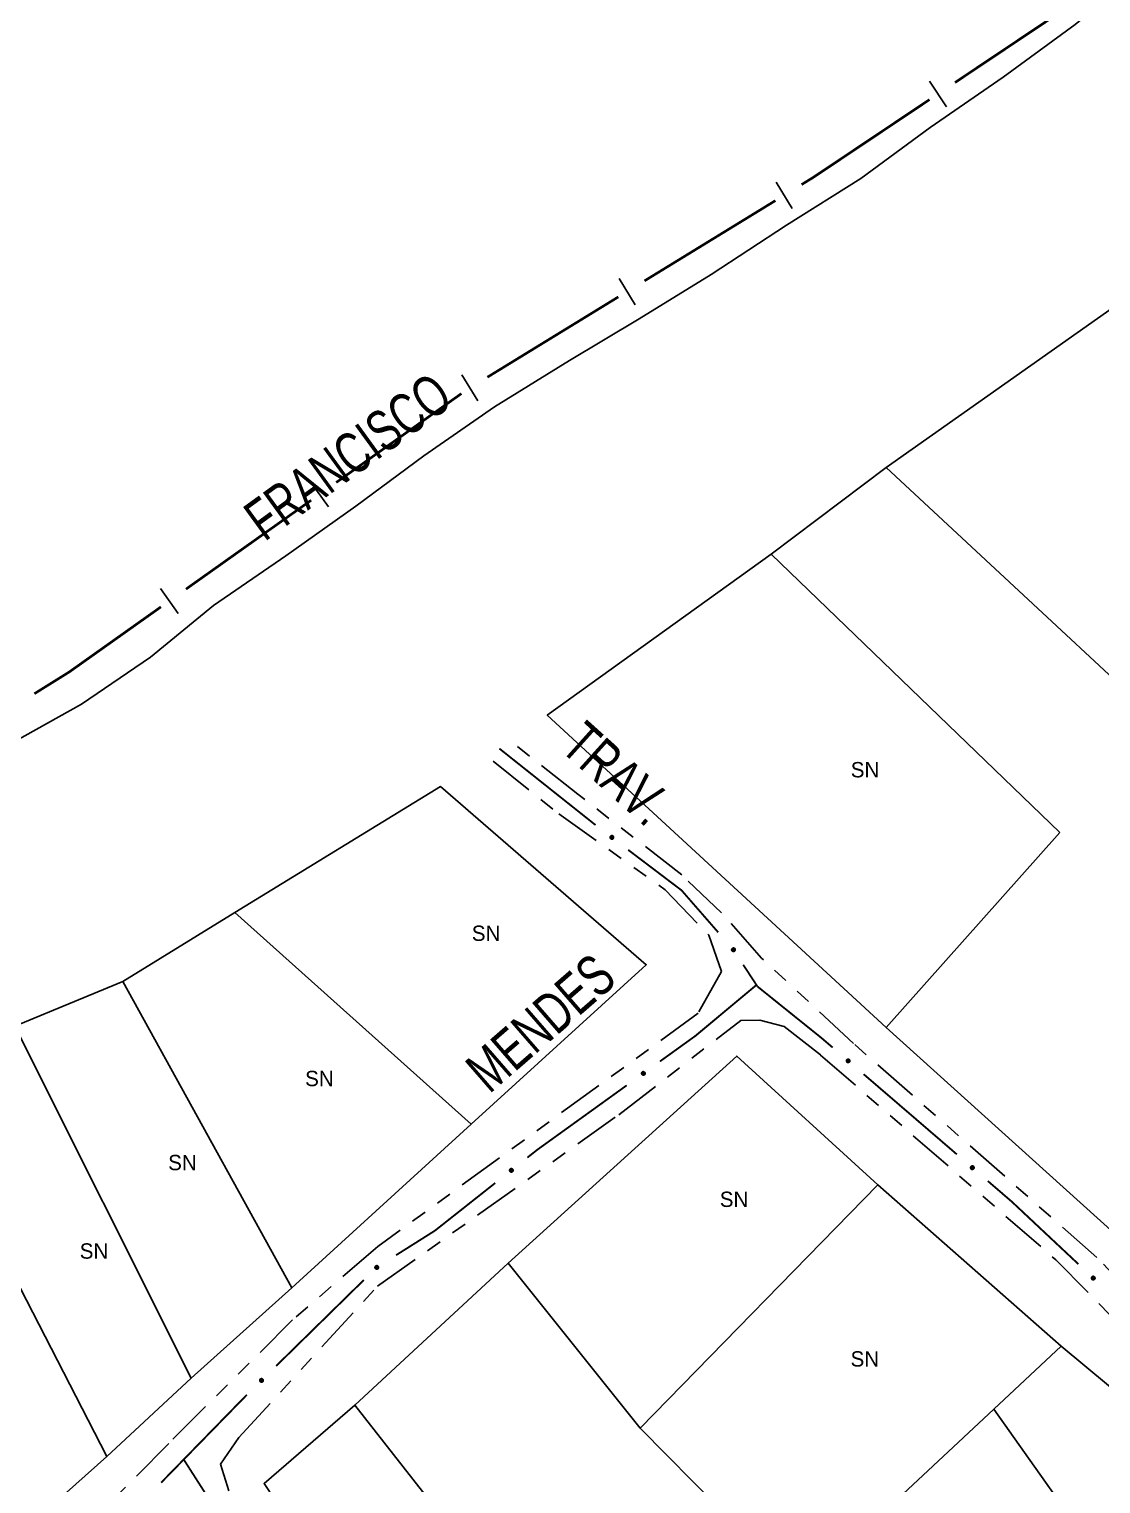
# Model space of a CAD drawing. Extents: x 207981 to 210201, y 4876477 to 4878908.
# Drawn here: x 208621.5 to 208726.3, y 4877740.6 to 4877882.7 of the extents above; entities that cross this region are included whole.
import ezdxf
from ezdxf.enums import TextEntityAlignment as Align

# ---------------------------------------------------------------- set-up
doc = ezdxf.new("R2010")
doc.units = 0
doc.header["$LTSCALE"] = 1.5
doc.header["$MEASUREMENT"] = 0
doc.linetypes.add('TRACO_25', pattern=[8, 3, -1, 1, -1, 1, -1])
for name, color, linetype in [('CD_MALHA_LOTES', 7, 'CONTINUOUS'), ('HD-CURSO-PERENE', 170, 'CONTINUOUS'), ('HD-TXT-PRAIA', 7, 'CONTINUOUS'), ('LM-LIM-SETORES-BAIRROS', 250, 'CONTINUOUS'), ('RU-QUADRA', 210, 'CONTINUOUS'), ('SV-EIXO-RUA-N-PAV', 6, 'CONTINUOUS'), ('SV-RUA-NAO-PAV', 7, 'CONTINUOUS'), ('SV-TXT-RUA-N-PAV', 7, 'CONTINUOUS'), ('Th_NmrPort', 1, 'CONTINUOUS')]:
    doc.layers.add(name, color=color, linetype=linetype)
doc.styles.add('ARIAL', font='ARIAL.SHX')

msp = doc.modelspace()

# ---------------------------------------------------------------- linework, layer by layer
at = {"layer": 'CD_MALHA_LOTES', "linetype": 'Continuous', "flags": 128}
for points in [[(208705.3, 4877839.89), (208728.46, 4877856.23)], [(208694.06, 4877831.42), (208705.3, 4877839.89)], [(208742.78, 4877805.04), (208705.3, 4877839.89)], [(208672.17, 4877815.68), (208694.06, 4877831.42)], [(208722.24, 4877804.22), (208694.06, 4877831.42)], [(208705.3, 4877785.18), (208672.17, 4877815.68)], [(208641.66, 4877796.42), (208661.75, 4877808.71)], [(208661.75, 4877808.71), (208681.84, 4877791.32)], [(208705.3, 4877785.18), (208722.24, 4877804.22)], [(208630.72, 4877789.67), (208641.66, 4877796.42)], [(208664.75, 4877775.73), (208641.66, 4877796.42)], [(208681.84, 4877791.32), (208664.75, 4877775.73)], [(208620.15, 4877785.33), (208630.72, 4877789.67)], [(208647.21, 4877759.77), (208630.72, 4877789.67)], [(208637.39, 4877750.92), (208620.15, 4877785.33)], [(208727.56, 4877765.09), (208705.3, 4877785.18)], [(208668.35, 4877762.17), (208690.68, 4877782.4)], [(208690.68, 4877782.4), (208704.48, 4877769.81)], [(208629.15, 4877743.28), (208611.61, 4877777.31)], [(208664.75, 4877775.73), (208647.21, 4877759.77)], [(208681.24, 4877746.05), (208704.48, 4877769.81)], [(208704.48, 4877769.81), (208722.39, 4877754.07)], [(208653.36, 4877748.3), (208668.35, 4877762.17)], [(208681.24, 4877746.05), (208668.35, 4877762.17)], [(208647.21, 4877759.77), (208637.39, 4877750.92)], [(208715.79, 4877747.92), (208722.39, 4877754.07)], [(208722.39, 4877754.07), (208731.83, 4877746.2), (208755.52, 4877719.97)], [(208637.39, 4877750.92), (208629.15, 4877743.28)], [(208644.51, 4877740.65), (208653.36, 4877748.3)], [(208679.59, 4877714.87), (208653.36, 4877748.3)], [(208703.95, 4877736.83), (208715.79, 4877747.92)], [(208741.43, 4877711.72), (208715.79, 4877747.92)], [(208696.83, 4877730.31), (208681.24, 4877746.05)], [(208629.15, 4877743.28), (208600.96, 4877718.17)], [(208667.9, 4877705.2), (208644.51, 4877740.65)]]:
    msp.add_lwpolyline(points, dxfattribs=at)
at = {"layer": 'HD-CURSO-PERENE', "linetype": 'Continuous'}
msp.add_polyline3d([(208620.029935, 4877813.036649, 2.237028), (208626.662627, 4877816.755329, 2.237028), (208633.414476, 4877821.350762, 2.237028), (208639.562537, 4877826.393158, 2.237028), (208646.638059, 4877831.240807, 2.237028), (208653.488315, 4877836.087122, 2.237028), (208660.112621, 4877841.032219, 2.237028), (208667.01345, 4877845.803744, 2.237028), (208674.341491, 4877850.327499, 2.237028), (208681.146993, 4877854.397621, 2.237028), (208688.201079, 4877858.719515, 2.237028), (208695.552096, 4877863.543766, 2.237028), (208702.804706, 4877868.117134, 2.237028), (208709.579018, 4877873.088149, 2.237028), (208716.729286, 4877877.986301, 2.237028), (208723.752695, 4877883.134001, 2.237028), (208730.000019, 4877888.302134, 2.237028), (208736.097508, 4877893.419321, 2.237028), (208741.872009, 4877898.184175, 2.237028), (208748.279777, 4877901.851463, 2.237028), (208755.412545, 4877905.648194, 2.237028), (208758.758221, 4877907.492362, 2.237028)], dxfattribs=at)
at = {"layer": 'LM-LIM-SETORES-BAIRROS', "const_width": 0.25}
for points in [[(208712.008562, 4877877.474311), (208721.981618, 4877884.148003)], [(208698.183463, 4877868.222939), (208709.515298, 4877875.805888)], [(208697.019612, 4877867.509611), (208697.872213, 4877868.032173)], [(208697.872213, 4877868.032173), (208698.183463, 4877868.222939)], [(208681.672789, 4877858.103494), (208694.461808, 4877865.941925)], [(208666.325967, 4877848.697377), (208679.114986, 4877856.535808)], [(208651.55671, 4877838.416443), (208663.789318, 4877847.097649)], [(208636.877582, 4877827.998997), (208649.110189, 4877836.680202)], [(208625.478319, 4877819.909198), (208634.43106, 4877826.262756)], [(208622.064683, 4877817.78257), (208625.459754, 4877819.897633)], [(208625.459754, 4877819.897633), (208625.478319, 4877819.909198)]]:
    msp.add_lwpolyline(points, dxfattribs=at)
at = {"layer": 'LM-LIM-SETORES-BAIRROS'}
for points in [[(208711.180598, 4877875.115397), (208709.512175, 4877877.608661)], [(208696.098252, 4877865.185585), (208694.530566, 4877867.743389)], [(208680.75143, 4877855.779468), (208679.183744, 4877858.337271)], [(208665.404607, 4877846.373351), (208663.836921, 4877848.931154)], [(208650.793817, 4877836.035689), (208649.057576, 4877838.48221)], [(208636.114688, 4877825.618243), (208634.378447, 4877828.064764)]]:
    msp.add_lwpolyline(points, dxfattribs=at)
at = {"layer": 'RU-QUADRA', "linetype": 'Continuous', "flags": 128}
msp.add_lwpolyline([(208747.822737, 4877746.339166), (208727.56, 4877765.09), (208705.3, 4877785.18), (208672.17, 4877815.68), (208694.06, 4877831.42), (208705.3, 4877839.89), (208728.46, 4877856.23), (208739.26, 4877863.81), (208762.94, 4877880.75), (208812.04, 4877837.42), (208821.295113, 4877829.66416), (208802.005417, 4877807.787723), (208792.458086, 4877796.960099), (208783.601797, 4877786.916185), (208774.036333, 4877776.067996)], close=True, dxfattribs=at)
for points in [[(208600.96, 4877718.17), (208629.15, 4877743.28), (208637.39, 4877750.92), (208647.21, 4877759.77), (208664.75, 4877775.73), (208681.84, 4877791.32), (208661.75, 4877808.71), (208641.66, 4877796.42), (208630.72, 4877789.67), (208620.15, 4877785.33), (208610.86, 4877778.96), (208611.61, 4877777.31), (208581.02, 4877758.57), (208578.03, 4877739.3)], [(208755.52, 4877719.97), (208731.83, 4877746.2), (208722.39, 4877754.07), (208704.48, 4877769.81), (208690.68, 4877782.4), (208668.35, 4877762.17), (208653.36, 4877748.3), (208644.51, 4877740.65), (208667.9, 4877705.2)]]:
    msp.add_lwpolyline(points, dxfattribs=at)
at = {"layer": 'SV-EIXO-RUA-N-PAV', "const_width": 0.18}
for points in [[(208667.49746, 4877812.42338), (208676.891339, 4877804.956451)], [(208680.075228, 4877802.535247), (208684.857781, 4877798.912101)], [(208684.857781, 4877798.912101), (208685.293748, 4877798.581823)], [(208685.293748, 4877798.581823), (208688.878414, 4877794.472571)], [(208691.317081, 4877791.313644), (208692.413134, 4877789.640721)], [(208692.413134, 4877789.640721), (208692.708868, 4877789.189338)], [(208692.585283, 4877789.312923), (208687.207734, 4877784.831632)], [(208692.708868, 4877789.189338), (208698.523295, 4877784.514994)], [(208686.653187, 4877784.36951), (208683.181328, 4877781.869771)], [(208687.207734, 4877784.831632), (208686.653187, 4877784.36951)], [(208698.523295, 4877784.514994), (208699.01172, 4877784.122339)], [(208699.01172, 4877784.122339), (208700.05338, 4877783.227392)], [(208703.087388, 4877780.620709), (208707.6384, 4877776.710684)], [(208679.93519, 4877779.532552), (208671.819847, 4877773.689505)], [(208707.6384, 4877776.710684), (208707.786278, 4877776.583634)], [(208707.786278, 4877776.583634), (208712.18592, 4877772.7966)], [(208671.20502, 4877773.24683), (208670.230198, 4877772.4766)], [(208671.819847, 4877773.689505), (208671.20502, 4877773.24683)], [(208667.091659, 4877769.996767), (208661.599216, 4877765.657058)], [(208715.217523, 4877770.18712), (208717.491224, 4877768.230009)], [(208717.491224, 4877768.230009), (208717.54952, 4877768.179831)], [(208717.54952, 4877768.179831), (208724.059241, 4877762.076968)], [(208661.599216, 4877765.657058), (208661.194608, 4877765.337368)], [(208661.194608, 4877765.337368), (208657.401193, 4877762.945868)], [(208654.249954, 4877760.51861), (208645.680248, 4877752.118601)], [(208642.828159, 4877749.314129), (208634.446725, 4877740.726256)], [(208636.657509, 4877742.991492), (208643.124936, 4877732.883457)]]:
    msp.add_lwpolyline(points, dxfattribs=at)
at = {"layer": 'SV-EIXO-RUA-N-PAV'}
for points in [[(208678.43299, 4877803.91747), (208678.48134, 4877803.924838), (208678.524401, 4877803.921284), (208678.559463, 4877803.907982), (208678.587382, 4877803.888149), (208678.613659, 4877803.864642), (208678.634922, 4877803.835097), (208678.651259, 4877803.797078), (208678.658991, 4877803.748628), (208678.652451, 4877803.704755), (208678.641249, 4877803.669683), (208678.622245, 4877803.63938), (208678.598981, 4877803.614236), (208678.567561, 4877803.593164), (208678.52887, 4877803.576984), (208678.479964, 4877803.570389), (208678.437771, 4877803.574162), (208678.404195, 4877803.587919), (208678.373852, 4877803.607218), (208678.347314, 4877803.631538), (208678.326608, 4877803.66066), (208678.310388, 4877803.699645), (208678.304518, 4877803.748002), (208678.307801, 4877803.790127), (208678.321082, 4877803.823887), (208678.340755, 4877803.853332), (208678.364012, 4877803.879974), (208678.392821, 4877803.902585), (208678.43299, 4877803.91747)], [(208690.374084, 4877792.953822), (208690.422101, 4877792.944527), (208690.461468, 4877792.926719), (208690.490028, 4877792.902416), (208690.509665, 4877792.874359), (208690.526522, 4877792.843393), (208690.536629, 4877792.808423), (208690.53925, 4877792.767125), (208690.530263, 4877792.718893), (208690.50937, 4877792.679763), (208690.487041, 4877792.650489), (208690.458965, 4877792.628328), (208690.428608, 4877792.612457), (208690.391936, 4877792.603159), (208690.350059, 4877792.600912), (208690.301778, 4877792.611122), (208690.263303, 4877792.628845), (208690.236296, 4877792.653078), (208690.214196, 4877792.681445), (208690.197365, 4877792.713265), (208690.187641, 4877792.74765), (208690.185455, 4877792.789818), (208690.196164, 4877792.837338), (208690.213402, 4877792.875914), (208690.237249, 4877792.903253), (208690.265667, 4877792.924383), (208690.29652, 4877792.941668), (208690.33125, 4877792.953291), (208690.374084, 4877792.953822)], [(208701.533138, 4877782.101179), (208701.58185, 4877782.105564), (208701.624611, 4877782.099372), (208701.65879, 4877782.083942), (208701.685438, 4877782.062432), (208701.710222, 4877782.037355), (208701.729631, 4877782.00656), (208701.743601, 4877781.967609), (208701.748343, 4877781.918776), (208701.739121, 4877781.875388), (208701.725787, 4877781.841069), (208701.704957, 4877781.811991), (208701.680193, 4877781.788324), (208701.647538, 4877781.76922), (208701.607927, 4877781.755448), (208701.558708, 4877781.751868), (208701.516827, 4877781.758226), (208701.484159, 4877781.774018), (208701.455058, 4877781.795144), (208701.430063, 4877781.821049), (208701.411185, 4877781.851388), (208701.39739, 4877781.891295), (208701.394501, 4877781.939921), (208701.400365, 4877781.981765), (208701.415695, 4877782.014646), (208701.437138, 4877782.042827), (208701.461988, 4877782.067991), (208701.492132, 4877782.08879), (208701.533138, 4877782.101179)], [(208681.739181, 4877780.695781), (208681.732008, 4877780.647401), (208681.715949, 4877780.607289), (208681.692927, 4877780.577687), (208681.665761, 4877780.556835), (208681.635567, 4877780.538631), (208681.601076, 4877780.526995), (208681.559934, 4877780.522559), (208681.511352, 4877780.529415), (208681.471341, 4877780.548566), (208681.441113, 4877780.569584), (208681.417738, 4877780.596659), (208681.400546, 4877780.626287), (208681.389643, 4877780.662514), (208681.385555, 4877780.704252), (208681.393631, 4877780.752936), (208681.409644, 4877780.792154), (208681.432665, 4877780.8202), (208681.460032, 4877780.843528), (208681.491081, 4877780.861743), (208681.525004, 4877780.87297), (208681.567035, 4877780.87701), (208681.61498, 4877780.868403), (208681.654277, 4877780.852878), (208681.68264, 4877780.830258), (208681.704999, 4877780.802797), (208681.723625, 4877780.772734), (208681.736766, 4877780.73855), (208681.739181, 4877780.695781)], [(208668.841911, 4877771.239386), (208668.836904, 4877771.190735), (208668.822653, 4877771.149945), (208668.800975, 4877771.119345), (208668.774768, 4877771.0973), (208668.745417, 4877771.077767), (208668.711479, 4877771.064602), (208668.670576, 4877771.058334), (208668.621737, 4877771.063013), (208668.580911, 4877771.080358), (208668.549774, 4877771.100006), (208668.525214, 4877771.12601), (208668.506716, 4877771.154841), (208668.494207, 4877771.190546), (208668.488259, 4877771.232059), (208668.494153, 4877771.281055), (208668.508399, 4877771.320948), (208668.530144, 4877771.349995), (208668.556443, 4877771.374521), (208668.586647, 4877771.394104), (208668.620035, 4877771.406835), (208668.661843, 4877771.412748), (208668.710125, 4877771.40629), (208668.750076, 4877771.392536), (208668.779421, 4877771.371204), (208668.802984, 4877771.344769), (208668.822934, 4877771.315569), (208668.837588, 4877771.282005), (208668.841911, 4877771.239386)], [(208713.664639, 4877771.669023), (208713.713355, 4877771.673363), (208713.756111, 4877771.667132), (208713.790276, 4877771.65167), (208713.816903, 4877771.630136), (208713.841664, 4877771.605036), (208713.861044, 4877771.574223), (208713.874979, 4877771.535259), (208713.879676, 4877771.486422), (208713.870414, 4877771.443042), (208713.857048, 4877771.408736), (208713.836191, 4877771.379677), (208713.811405, 4877771.356032), (208713.778733, 4877771.336959), (208713.739109, 4877771.323223), (208713.689886, 4877771.319689), (208713.648011, 4877771.326085), (208713.615358, 4877771.341908), (208713.586277, 4877771.363061), (208713.561306, 4877771.388988), (208713.542456, 4877771.419344), (208713.528698, 4877771.459265), (208713.525853, 4877771.507893), (208713.531756, 4877771.549731), (208713.547116, 4877771.582598), (208713.568586, 4877771.61076), (208713.593458, 4877771.6359), (208713.623621, 4877771.656672), (208713.664639, 4877771.669023)], [(208655.689348, 4877761.775357), (208655.689551, 4877761.726449), (208655.679726, 4877761.684373), (208655.66143, 4877761.651639), (208655.63772, 4877761.626928), (208655.610616, 4877761.60438), (208655.578274, 4877761.587675), (208655.538271, 4877761.577086), (208655.489211, 4877761.576537), (208655.44677, 4877761.589436), (208655.413718, 4877761.605656), (208655.386527, 4877761.628895), (208655.365064, 4877761.655593), (208655.348823, 4877761.689761), (208655.338488, 4877761.730405), (208655.33913, 4877761.77975), (208655.349046, 4877761.820934), (208655.367574, 4877761.852132), (208655.39111, 4877761.879319), (208655.419057, 4877761.902008), (208655.450899, 4877761.918222), (208655.49184, 4877761.928554), (208655.540535, 4877761.927276), (208655.581724, 4877761.917855), (208655.613174, 4877761.89977), (208655.639418, 4877761.875995), (208655.662365, 4877761.849085), (208655.68051, 4877761.817273), (208655.689348, 4877761.775357)], [(208725.49321, 4877760.886504), (208725.542116, 4877760.887005), (208725.584251, 4877760.877435), (208725.617096, 4877760.859339), (208725.64195, 4877760.835779), (208725.664663, 4877760.808813), (208725.681564, 4877760.776573), (208725.692396, 4877760.736635), (208725.693243, 4877760.68758), (208725.680603, 4877760.645061), (208725.664584, 4877760.611911), (208725.64151, 4877760.58458), (208725.614943, 4877760.562954), (208725.580874, 4877760.546506), (208725.540294, 4877760.535924), (208725.490946, 4877760.536266), (208725.449702, 4877760.545931), (208725.418393, 4877760.564269), (208725.391062, 4877760.587641), (208725.368204, 4877760.615449), (208725.351797, 4877760.647192), (208725.341216, 4877760.688069), (208725.342199, 4877760.736771), (208725.351369, 4877760.778017), (208725.369263, 4877760.809576), (208725.392878, 4877760.835964), (208725.419648, 4877760.859074), (208725.451349, 4877760.877412), (208725.49321, 4877760.886504)], [(208644.431629, 4877750.740563), (208644.431832, 4877750.691655), (208644.422007, 4877750.649579), (208644.403711, 4877750.616845), (208644.380001, 4877750.592134), (208644.352897, 4877750.569586), (208644.320555, 4877750.552881), (208644.280552, 4877750.542292), (208644.231492, 4877750.541743), (208644.189051, 4877750.554642), (208644.155999, 4877750.570862), (208644.128808, 4877750.594101), (208644.107345, 4877750.620799), (208644.091104, 4877750.654967), (208644.080769, 4877750.695611), (208644.081411, 4877750.744956), (208644.091327, 4877750.78614), (208644.109855, 4877750.817338), (208644.133391, 4877750.844525), (208644.161338, 4877750.867214), (208644.19318, 4877750.883428), (208644.234121, 4877750.893761), (208644.282816, 4877750.892482), (208644.324005, 4877750.883061), (208644.355455, 4877750.864976), (208644.381699, 4877750.841201), (208644.404646, 4877750.814291), (208644.422791, 4877750.782479), (208644.431629, 4877750.740563)]]:
    msp.add_lwpolyline(points, close=True, dxfattribs=at)
for points in [[(208678.392821, 4877803.902585), (208678.658991, 4877803.748628)], [(208678.41249, 4877803.908086), (208678.65118, 4877803.773481)], [(208678.43299, 4877803.91747), (208678.651259, 4877803.797078)], [(208678.45949, 4877803.920413), (208678.636941, 4877803.820217)], [(208678.48134, 4877803.924838), (208678.634922, 4877803.835097)], [(208678.505896, 4877803.922918), (208678.616638, 4877803.854429)], [(208678.524401, 4877803.921284), (208678.613659, 4877803.864642)], [(208678.304518, 4877803.748002), (208678.567561, 4877803.593164)], [(208678.307284, 4877803.766956), (208678.578867, 4877803.60572)], [(208678.307801, 4877803.790127), (208678.598981, 4877803.614236)], [(208678.310388, 4877803.699645), (208678.52887, 4877803.576984)], [(208678.311437, 4877803.722724), (208678.54548, 4877803.586504)], [(208678.316744, 4877803.804298), (208678.607904, 4877803.628231)], [(208678.321082, 4877803.823887), (208678.622245, 4877803.63938)], [(208678.324324, 4877803.678724), (208678.497953, 4877803.578001)], [(208678.326608, 4877803.66066), (208678.479964, 4877803.570389)], [(208678.332729, 4877803.836697), (208678.628767, 4877803.65351)], [(208678.340755, 4877803.853332), (208678.641249, 4877803.669683)], [(208678.340804, 4877803.643985), (208678.453458, 4877803.57576)], [(208678.347314, 4877803.631538), (208678.437771, 4877803.574162)], [(208678.356064, 4877803.86524), (208678.643962, 4877803.691644)], [(208678.364012, 4877803.879974), (208678.652451, 4877803.704755)], [(208678.382102, 4877803.888311), (208678.652333, 4877803.729811)], [(208690.185455, 4877792.789818), (208690.350059, 4877792.600912)], [(208690.187641, 4877792.74765), (208690.301778, 4877792.611122)], [(208690.191556, 4877792.765431), (208690.321279, 4877792.612252)], [(208690.194193, 4877792.811204), (208690.368901, 4877792.604301)], [(208690.195413, 4877792.727176), (208690.278615, 4877792.625082)], [(208690.196164, 4877792.837338), (208690.391936, 4877792.603159)], [(208690.197365, 4877792.713265), (208690.263303, 4877792.628845)], [(208690.205135, 4877792.854261), (208690.406803, 4877792.611189)], [(208690.213402, 4877792.875914), (208690.428608, 4877792.612457)], [(208690.226584, 4877792.886259), (208690.441713, 4877792.622642)], [(208690.237249, 4877792.903253), (208690.458965, 4877792.628328)], [(208690.252521, 4877792.911409), (208690.469854, 4877792.639448)], [(208690.265667, 4877792.924383), (208690.487041, 4877792.650489)], [(208690.284086, 4877792.930458), (208690.496971, 4877792.670265)], [(208690.29652, 4877792.941668), (208690.50937, 4877792.679763)], [(208690.316359, 4877792.943446), (208690.517673, 4877792.703404)], [(208690.33125, 4877792.953291), (208690.530263, 4877792.718893)], [(208690.351623, 4877792.951868), (208690.531251, 4877792.744926)], [(208690.374084, 4877792.953822), (208690.53925, 4877792.767125)], [(208690.400033, 4877792.947696), (208690.533534, 4877792.793729)], [(208690.422101, 4877792.944527), (208690.536629, 4877792.808423)], [(208690.444586, 4877792.934472), (208690.525899, 4877792.832772)], [(208690.461468, 4877792.926719), (208690.526522, 4877792.843393)], [(208701.394501, 4877781.939921), (208701.647538, 4877781.76922)], [(208701.39739, 4877781.891295), (208701.607927, 4877781.755448)], [(208701.398426, 4877781.958669), (208701.659594, 4877781.781058)], [(208701.399855, 4877781.914266), (208701.62509, 4877781.76393)], [(208701.400365, 4877781.981765), (208701.680193, 4877781.788324)], [(208701.410015, 4877781.869558), (208701.57713, 4877781.758361)], [(208701.410161, 4877781.99536), (208701.689959, 4877781.801744)], [(208701.411185, 4877781.851388), (208701.558708, 4877781.751868)], [(208701.415695, 4877782.014646), (208701.704957, 4877781.811991)], [(208701.42433, 4877781.833872), (208701.532582, 4877781.758857)], [(208701.428106, 4877782.026716), (208701.712335, 4877781.825694)], [(208701.430063, 4877781.821049), (208701.516827, 4877781.758226)], [(208701.437138, 4877782.042827), (208701.725787, 4877781.841069)], [(208701.45315, 4877782.053772), (208701.729843, 4877781.862823)], [(208701.461988, 4877782.067991), (208701.739121, 4877781.875388)], [(208701.480555, 4877782.0752), (208701.740543, 4877781.900403)], [(208701.492132, 4877782.08879), (208701.748343, 4877781.918776)], [(208701.512101, 4877782.093072), (208701.742073, 4877781.944062)], [(208701.533138, 4877782.101179), (208701.743601, 4877781.967609)], [(208701.559769, 4877782.102489), (208701.730732, 4877781.991585)], [(208701.58185, 4877782.105564), (208701.729631, 4877782.00656)], [(208701.606241, 4877782.102139), (208701.712569, 4877782.026979)], [(208701.624611, 4877782.099372), (208701.710222, 4877782.037355)], [(208681.567035, 4877780.87701), (208681.385555, 4877780.704252)], [(208681.61498, 4877780.868403), (208681.389643, 4877780.662514)], [(208681.588785, 4877780.869221), (208681.389771, 4877780.685577)], [(208681.525004, 4877780.87297), (208681.393631, 4877780.752936)], [(208681.54294, 4877780.869841), (208681.395618, 4877780.733504)], [(208681.632282, 4877780.860185), (208681.39832, 4877780.648016)], [(208681.654277, 4877780.852878), (208681.400546, 4877780.626287)], [(208681.504892, 4877780.864305), (208681.406558, 4877780.776691)], [(208681.491081, 4877780.861743), (208681.409644, 4877780.792154)], [(208681.665193, 4877780.840164), (208681.411298, 4877780.613643)], [(208681.68264, 4877780.830258), (208681.417738, 4877780.596659)], [(208681.691459, 4877780.81536), (208681.429326, 4877780.58627)], [(208681.704999, 4877780.802797), (208681.441113, 4877780.569584)], [(208681.711879, 4877780.784664), (208681.461306, 4877780.560535)], [(208681.723625, 4877780.772734), (208681.471341, 4877780.548566)], [(208681.726274, 4877780.752993), (208681.495324, 4877780.541311)], [(208681.736766, 4877780.73855), (208681.511352, 4877780.529415)], [(208681.736241, 4877780.718134), (208681.537404, 4877780.529573)], [(208681.739181, 4877780.695781), (208681.559934, 4877780.522559)], [(208681.734203, 4877780.669587), (208681.58626, 4877780.52944)], [(208681.732008, 4877780.647401), (208681.601076, 4877780.526995)], [(208681.722952, 4877780.624496), (208681.624929, 4877780.538786)], [(208681.715949, 4877780.607289), (208681.635567, 4877780.538631)], [(208668.661843, 4877771.412748), (208668.488259, 4877771.232059)], [(208668.68392, 4877771.405938), (208668.493304, 4877771.213591)], [(208668.620035, 4877771.406835), (208668.494153, 4877771.281055)], [(208668.710125, 4877771.40629), (208668.494207, 4877771.190546)], [(208668.638093, 4877771.404511), (208668.497005, 4877771.261731)], [(208668.727777, 4877771.398854), (208668.503522, 4877771.176449)], [(208668.60033, 4877771.397281), (208668.506007, 4877771.305363)], [(208668.750076, 4877771.392536), (208668.506716, 4877771.154841)], [(208668.586647, 4877771.394104), (208668.508399, 4877771.320948)], [(208668.761549, 4877771.380322), (208668.518022, 4877771.14269)], [(208668.779421, 4877771.371204), (208668.525214, 4877771.12601)], [(208668.788897, 4877771.356715), (208668.537254, 4877771.116149)], [(208668.802984, 4877771.344769), (208668.549774, 4877771.100006)], [(208668.810667, 4877771.326961), (208668.570352, 4877771.091867)], [(208668.822934, 4877771.315569), (208668.580911, 4877771.080358)], [(208668.826462, 4877771.295965), (208668.605194, 4877771.074182)], [(208668.837588, 4877771.282005), (208668.621737, 4877771.063013)], [(208668.837975, 4877771.261585), (208668.647756, 4877771.064334)], [(208668.841911, 4877771.239386), (208668.670576, 4877771.058334)], [(208713.525853, 4877771.507893), (208713.778733, 4877771.336959)], [(208713.528698, 4877771.459265), (208713.739109, 4877771.323223)], [(208713.529796, 4877771.526637), (208713.7908, 4877771.348786)], [(208713.531184, 4877771.482233), (208713.75628, 4877771.331689)], [(208713.531756, 4877771.549731), (208713.811405, 4877771.356032)], [(208713.541303, 4877771.437515), (208713.708315, 4877771.326165)], [(208713.541565, 4877771.563318), (208713.821184, 4877771.369443)], [(208713.542456, 4877771.419344), (208713.689886, 4877771.319689)], [(208713.547116, 4877771.582598), (208713.836191, 4877771.379677)], [(208713.555585, 4877771.401817), (208713.663767, 4877771.326702)], [(208713.559538, 4877771.594657), (208713.843582, 4877771.393373)], [(208713.561306, 4877771.388988), (208713.648011, 4877771.326085)], [(208713.568586, 4877771.61076), (208713.857048, 4877771.408736)], [(208713.584607, 4877771.62169), (208713.861124, 4877771.430485)], [(208713.593458, 4877771.6359), (208713.870414, 4877771.443042)], [(208713.612032, 4877771.643093), (208713.871858, 4877771.468056)], [(208713.623621, 4877771.656672), (208713.879676, 4877771.486422)], [(208713.643594, 4877771.660936), (208713.873429, 4877771.511714)], [(208713.664639, 4877771.669023), (208713.874979, 4877771.535259)], [(208713.691271, 4877771.670309), (208713.862132, 4877771.559246)], [(208713.713355, 4877771.673363), (208713.861044, 4877771.574223)], [(208713.737743, 4877771.669916), (208713.844001, 4877771.594657)], [(208713.756111, 4877771.667132), (208713.841664, 4877771.605036)], [(208668.838107, 4877771.212996), (208668.696569, 4877771.066383)], [(208668.836904, 4877771.190735), (208668.711479, 4877771.064602)], [(208668.828881, 4877771.167447), (208668.734782, 4877771.077447)], [(208668.822653, 4877771.149945), (208668.745417, 4877771.077767)], [(208655.49184, 4877761.928554), (208655.338488, 4877761.730405)], [(208655.450899, 4877761.918222), (208655.33913, 4877761.77975)], [(208655.469103, 4877761.917834), (208655.344024, 4877761.76084)], [(208655.514516, 4877761.924135), (208655.345471, 4877761.71258)], [(208655.432324, 4877761.906623), (208655.348327, 4877761.805183)], [(208655.540535, 4877761.927276), (208655.348823, 4877761.689761)], [(208655.419057, 4877761.902008), (208655.349046, 4877761.820934)], [(208655.558879, 4877761.921761), (208655.359587, 4877761.676737)], [(208655.581724, 4877761.917855), (208655.365064, 4877761.655593)], [(208655.594432, 4877761.906932), (208655.3776, 4877761.644715)], [(208655.613174, 4877761.89977), (208655.386527, 4877761.628895)], [(208655.624139, 4877761.886372), (208655.399549, 4877761.620372)], [(208655.639418, 4877761.875995), (208655.413718, 4877761.605656)], [(208655.648954, 4877761.859106), (208655.435045, 4877761.599754)], [(208655.662365, 4877761.849085), (208655.44677, 4877761.589436)], [(208655.667961, 4877761.829969), (208655.471573, 4877761.58588)], [(208655.68051, 4877761.817273), (208655.489211, 4877761.576537)], [(208655.68307, 4877761.797011), (208655.514941, 4877761.580622)], [(208655.689348, 4877761.775357), (208655.538271, 4877761.577086)], [(208655.688376, 4877761.748712), (208655.563259, 4877761.587858)], [(208655.689551, 4877761.726449), (208655.578274, 4877761.587675)], [(208655.684054, 4877761.70244), (208655.600076, 4877761.602929)], [(208655.679726, 4877761.684373), (208655.610616, 4877761.60438)], [(208725.341216, 4877760.688069), (208725.540294, 4877760.535924)], [(208725.342199, 4877760.736771), (208725.580874, 4877760.546506)], [(208725.345498, 4877760.710772), (208725.558076, 4877760.543016)], [(208725.347602, 4877760.755148), (208725.593833, 4877760.557349)], [(208725.351369, 4877760.778017), (208725.614943, 4877760.562954)], [(208725.351797, 4877760.647192), (208725.490946, 4877760.536266)], [(208725.352074, 4877760.665397), (208725.509826, 4877760.541275)], [(208725.362214, 4877760.790791), (208725.625745, 4877760.575556)], [(208725.363508, 4877760.628687), (208725.465458, 4877760.545309)], [(208725.368204, 4877760.615449), (208725.449702, 4877760.545931)], [(208725.369263, 4877760.809576), (208725.64151, 4877760.58458)], [(208725.382594, 4877760.820622), (208725.649953, 4877760.597653)], [(208725.392878, 4877760.835964), (208725.664584, 4877760.611911)], [(208725.409708, 4877760.845602), (208725.670355, 4877760.633273)], [(208725.419648, 4877760.859074), (208725.680603, 4877760.645061)], [(208725.438729, 4877760.864786), (208725.684007, 4877760.669885)], [(208725.451349, 4877760.877412), (208725.693243, 4877760.68758)], [(208725.471595, 4877760.880095), (208725.689001, 4877760.713284)], [(208725.49321, 4877760.886504), (208725.692396, 4877760.736635)], [(208725.51986, 4877760.885695), (208725.681472, 4877760.761557)], [(208725.542116, 4877760.887005), (208725.681564, 4877760.776573)], [(208725.566158, 4877760.881654), (208725.666178, 4877760.798283)], [(208725.584251, 4877760.877435), (208725.664663, 4877760.808813)], [(208644.234121, 4877750.893761), (208644.080769, 4877750.695611)], [(208644.19318, 4877750.883428), (208644.081411, 4877750.744956)], [(208644.211384, 4877750.88304), (208644.086305, 4877750.726046)], [(208644.256798, 4877750.889341), (208644.087752, 4877750.677786)], [(208644.174605, 4877750.871829), (208644.090608, 4877750.770389)], [(208644.282816, 4877750.892482), (208644.091104, 4877750.654967)], [(208644.161338, 4877750.867214), (208644.091327, 4877750.78614)], [(208644.30116, 4877750.886967), (208644.101868, 4877750.641943)], [(208644.324005, 4877750.883061), (208644.107345, 4877750.620799)], [(208644.336713, 4877750.872138), (208644.119881, 4877750.609921)], [(208644.355455, 4877750.864976), (208644.128808, 4877750.594101)], [(208644.36642, 4877750.851578), (208644.14183, 4877750.585578)], [(208644.381699, 4877750.841201), (208644.155999, 4877750.570862)], [(208644.391235, 4877750.824312), (208644.177326, 4877750.56496)], [(208644.404646, 4877750.814291), (208644.189051, 4877750.554642)], [(208644.410242, 4877750.795175), (208644.213854, 4877750.551086)], [(208644.422791, 4877750.782479), (208644.231492, 4877750.541743)], [(208644.425351, 4877750.762217), (208644.257222, 4877750.545828)], [(208644.431629, 4877750.740563), (208644.280552, 4877750.542292)], [(208644.430657, 4877750.713918), (208644.30554, 4877750.553064)], [(208644.431832, 4877750.691655), (208644.320555, 4877750.552881)], [(208644.426335, 4877750.667646), (208644.342357, 4877750.568135)], [(208644.422007, 4877750.649579), (208644.352897, 4877750.569586)]]:
    msp.add_lwpolyline(points, dxfattribs=at)
at = {"layer": 'SV-RUA-NAO-PAV', "linetype": 'TRACO_25'}
for points in [[(208763.090715, 4877882.448731, 4.236023), (208772.901489, 4877873.550587, 4.236023), (208791.154092, 4877858.720347, 4.236023), (208803.711737, 4877848.490523, 4.236023), (208823.020765, 4877832.310385, 4.236023), (208823.834544, 4877830.437959, 4.236023), (208822.531238, 4877828.276235, 4.236023), (208788.395185, 4877789.6045, 4.16106), (208768.44897, 4877767.184706, 4.011136), (208751.787483, 4877747.587716, 3.811236), (208749.240977, 4877746.621498, 4.036123), (208745.166473, 4877745.821441, 4.036123), (208741.012455, 4877745.806694, 4.036123), (208737.754022, 4877749.982573, 3.836224), (208725.877512, 4877762.727566, 4.211035), (208702.08072, 4877783.636816, 4.335973), (208693.112891, 4877791.968736, 4.310985), (208689.209421, 4877796.383646, 4.310985), (208685.313749, 4877800.089284, 4.136073), (208675.146998, 4877807.975643, 4.136073), (208668.305819, 4877813.391576, 4.136073)], [(208666.880573, 4877811.206199, 4.136073), (208673.292618, 4877806.043332, 4.061111), (208683.705997, 4877798.62105, 3.986148), (208687.966272, 4877794.215982, 3.961161), (208689.192158, 4877790.643961, 3.961161), (208686.917167, 4877786.575638, 3.961161), (208655.609613, 4877763.788202, 3.886199), (208647.29836, 4877756.630481, 3.761261), (208635.190963, 4877744.569441, 3.711287), (208622.612968, 4877731.779747, 3.711287)], [(208641.069654, 4877739.921567, 3.761261), (208640.252294, 4877742.53712, 3.761261), (208642.050486, 4877745.152672, 3.761261), (208655.586078, 4877759.908423, 3.811236), (208679.175386, 4877776.667997, 3.861211), (208691.077026, 4877785.874405, 4.211035), (208692.954067, 4877785.910551, 4.211035), (208695.31129, 4877785.273732, 4.211035), (208698.884644, 4877782.491541, 4.211035), (208721.849132, 4877762.50347, 3.936174), (208736.947043, 4877747.199471, 3.736274), (208745.607799, 4877736.187529, 3.661312)]]:
    msp.add_polyline3d(points, dxfattribs=at)

# ---------------------------------------------------------------- texts
at = {"layer": 'HD-TXT-PRAIA', "style": 'ARIAL', "width": 0.7}
msp.add_text('FRANCISCO', height=4, rotation=36, dxfattribs=at).set_placement((208644.550695, 4877832.586772))
at = {"layer": 'SV-TXT-RUA-N-PAV', "style": 'ARIAL', "width": 0.7}
for s, rotation, p in [('TRAV.', 318, (208673.309702, 4877812.346255)), ('MENDES', 41, (208666.515903, 4877778.64453))]:
    msp.add_text(s, height=4, rotation=rotation, dxfattribs=at).set_placement(p)
at = {"layer": 'Th_NmrPort', "color": 1}
for p in [(208701.826667, 4877810.36), (208664.802821, 4877794.388785), (208648.520043, 4877780.203084), (208635.139721, 4877771.993765), (208689.029156, 4877768.406578), (208626.499721, 4877763.353765), (208701.808654, 4877752.816598)]:
    msp.add_text('SN', height=1.5, dxfattribs=at).set_placement(p, align=Align.MIDDLE_LEFT)

doc.saveas('drawing.dxf')
